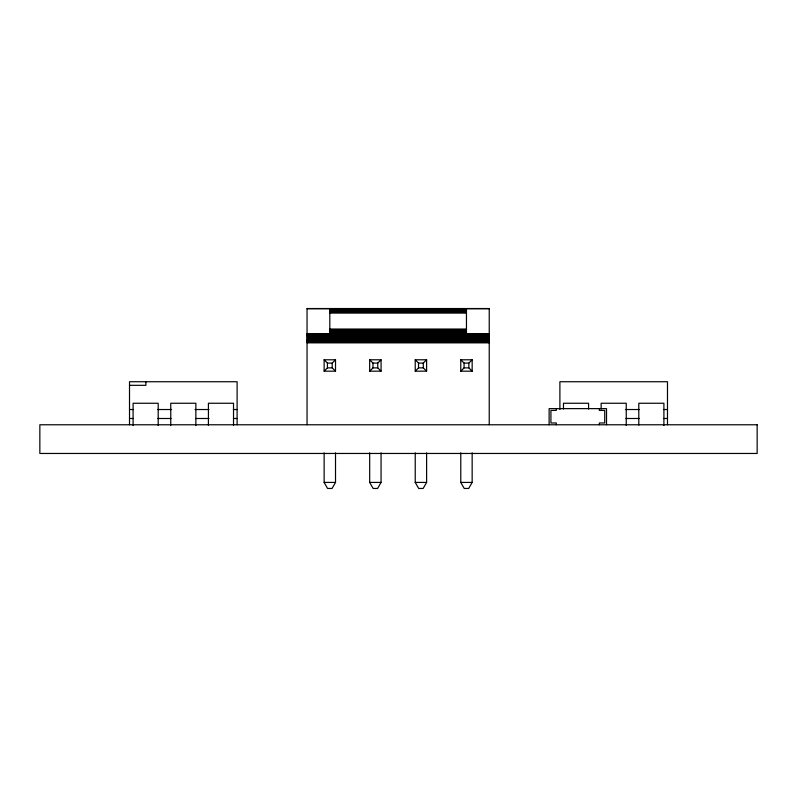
<?xml version="1.0" encoding="UTF-8"?>
<svg xmlns="http://www.w3.org/2000/svg" width="797" height="797" viewBox="0 0 797 797"><rect width="100%" height="100%" fill="white"/><g stroke="black" fill="none" stroke-linecap="round" stroke-linejoin="round"><path stroke-width="1.2" d="M335.517 452.835L335.517 482.424L332.06 488.461L327.577 488.461L324.13 482.424L324.13 452.835M381.066 452.835L381.066 482.424L377.609 488.461L373.126 488.461L369.678 482.424L369.678 452.835M426.614 452.835L426.614 482.424L423.157 488.461L418.674 488.461L415.227 482.424L415.227 452.835M472.153 452.835L472.153 482.424L468.706 488.461L464.223 488.461L460.776 482.424L460.776 452.835M324.13 371.173L327.428 367.875L332.21 367.875L335.517 371.173L324.13 371.173L324.13 359.786L335.517 359.786L335.517 371.173M324.13 359.786L327.428 363.083L332.21 363.083L335.517 359.786M369.678 371.173L372.976 367.875L372.976 363.083L369.678 359.786L381.066 359.786L381.066 371.173L369.678 371.173L369.678 359.786M381.066 371.173L377.758 367.875L377.758 363.083L381.066 359.786M415.227 371.173L418.525 367.875L423.307 367.875L426.614 371.173L415.227 371.173L415.227 359.786L426.614 359.786L426.614 371.173M415.227 359.786L418.525 363.083L423.307 363.083L426.614 359.786M460.776 371.173L464.073 367.875L464.073 363.083L460.776 359.786L472.163 359.786L472.163 371.173L460.776 371.173L460.776 359.786M464.073 363.083L468.855 363.083L472.163 359.786M307.044 308.718L489.238 308.718M329.819 309.156L466.464 309.156M329.819 309.874L466.464 309.874M329.819 310.82L466.464 310.82M329.819 311.916L466.464 311.916M329.819 313.091L466.464 313.091M329.819 329.041L466.464 329.041M329.819 330.217L466.464 330.217M329.819 331.313L466.464 331.313M329.819 332.259L466.464 332.259M329.819 332.987L466.464 332.987M329.819 333.435L466.464 333.435M307.044 333.594L489.238 333.594M307.044 333.744L489.238 333.744M307.044 334.202L489.238 334.202M307.044 334.929L489.238 334.929M307.044 335.866L489.238 335.866M307.044 336.972L489.238 336.972M307.044 338.147L489.238 338.147M307.044 339.323L489.238 339.323M307.044 340.429L489.238 340.429M307.044 341.365L489.238 341.365M307.044 342.092L489.238 342.092M307.044 342.551L489.238 342.551M307.044 342.7L489.238 342.7M372.976 363.083L377.758 363.083M372.976 367.875L377.758 367.875M464.073 367.875L468.855 367.875L472.163 371.173M129.512 385.32L145.911 385.32L145.911 381.733M129.512 409.528L133.219 409.528M157.637 409.528L171.564 409.528M195.056 409.528L208.983 409.528M233.401 409.528L237.107 409.528M625.436 409.528L639.363 409.528M663.781 409.528L667.487 409.528M129.512 418.495L133.179 418.495M157.637 418.495L171.086 418.495M195.534 418.495L208.983 418.495M233.441 418.495L237.107 418.495M625.914 418.495L639.363 418.495M663.821 418.495L667.487 418.495M324.13 482.424L335.517 482.424M369.678 482.424L381.066 482.424M415.227 482.424L426.614 482.424M460.766 482.424L472.153 482.424M667.487 424.771L667.487 381.733L559.892 381.733L559.892 409.528M663.901 425.518L663.901 403.252L638.796 403.252L638.796 425.13M626.243 425.518L626.243 403.252L601.137 403.252L601.137 409.07M606.517 424.771L606.517 408.632L549.133 408.632L549.133 424.771M599.344 408.632L599.344 410.425L604.724 410.425L604.724 422.978L599.344 422.978L599.344 424.771M588.584 409.07L588.584 403.252L563.479 403.252L563.479 409.07M556.306 408.632L556.306 410.425L550.926 410.425L550.926 422.978L556.306 422.978L556.306 424.771M489.238 424.691L489.238 308.539L307.044 308.539L307.044 424.691M468.855 363.083L468.855 367.875M466.464 308.539L466.464 333.594M423.307 363.083L423.307 367.875M418.525 363.083L418.525 367.875M332.21 363.083L332.21 367.875M329.819 308.539L329.819 333.594M327.428 363.083L327.428 367.875M237.107 424.771L237.107 381.733L129.512 381.733L129.512 424.771M233.521 425.518L233.521 403.252L208.415 403.252L208.415 425.13M195.863 425.518L195.863 403.252L170.757 403.252L170.757 425.518M158.204 425.518L158.204 403.252L133.099 403.252L133.099 425.518M757.15 424.771L39.85 424.771L39.85 453.463L757.15 453.463L757.15 424.771"/></g></svg>
